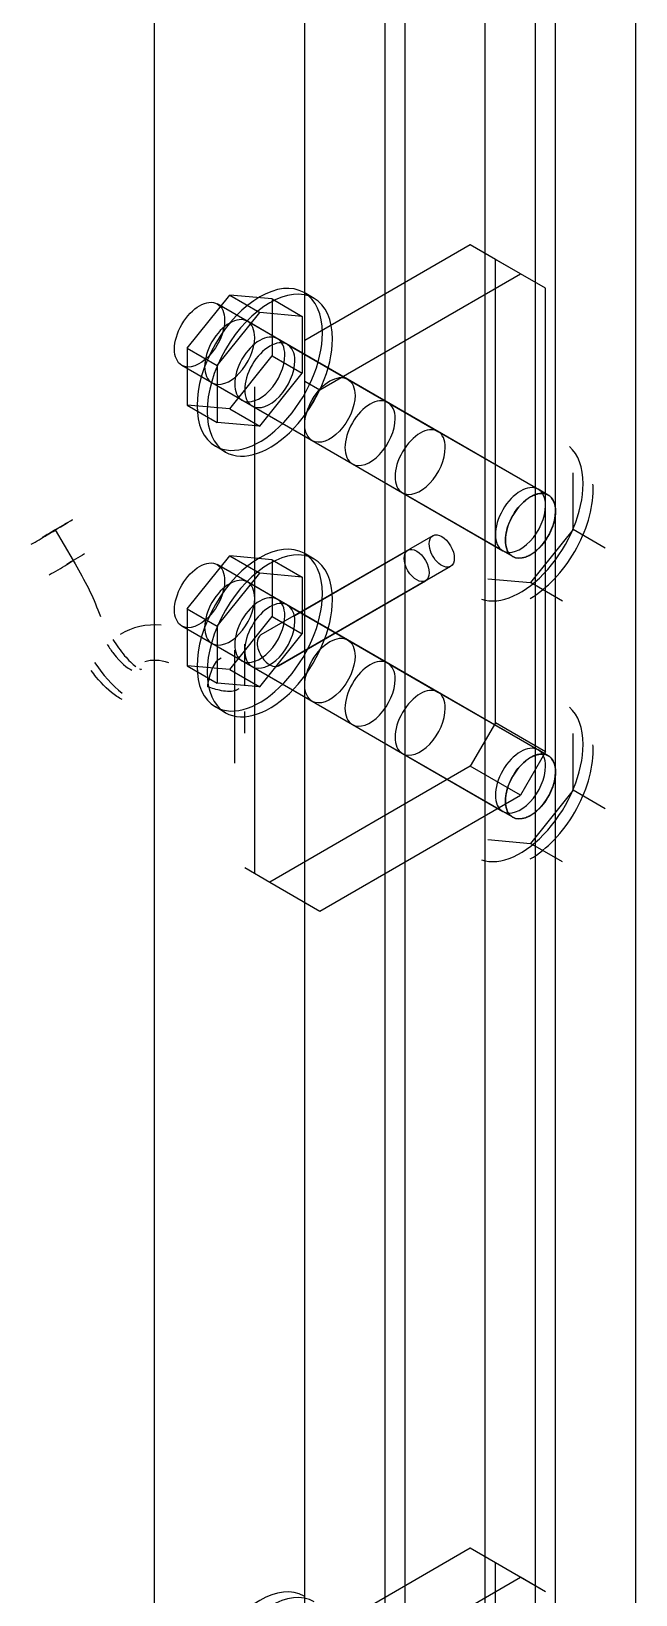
# Model space of a CAD drawing. Extents: x 0 to 316, y 0 to 723.
# Drawn here: x 291.98 to 309.03, y 104.78 to 148.85 of the extents above; entities that cross this region are included whole.
import ezdxf

# ---------------------------------------------------------------- set-up
doc = ezdxf.new("R2010")
doc.units = 0
doc.layers.get('0').update_dxf_attribs({"linetype": 'CONTINUOUS'})

msp = doc.modelspace()

# ---------------------------------------------------------------- linework, layer by layer
at = {"color": 253}
for p, q in [((301.956, 53.5876), (301.956, 232.563)), ((302.521, 53.5876), (302.521, 232.563)), ((304.783, 52.2813), (304.783, 231.257)), ((304.783, 51.9546), (304.783, 230.93)), ((306.197, 51.1376), (306.197, 230.114)), ((306.764, 51.1376), (306.764, 230.114)), ((295.45, 49.8313), (295.45, 228.808)), ((309.026, 49.8313), (309.026, 228.808)), ((299.693, 47.3826), (299.693, 226.358)), ((304.36, 142.831), (299.693, 140.137)), ((305.774, 142.014), (304.36, 142.831)), ((305.067, 142.422), (304.36, 142.831)), ((306.481, 141.606), (305.067, 142.422)), ((305.067, 129.358), (305.067, 142.422)), ((300.118, 138.748), (305.774, 142.014)), ((306.481, 141.606), (305.774, 142.014)), ((299.954, 141.322), (299.67, 141.486)), ((306.481, 128.542), (306.481, 141.606)), ((296.37, 139.918), (297.572, 141.413)), ((300.9, 139.043), (297.223, 141.165)), ((297.572, 141.413), (298.42, 140.922)), ((298.774, 141.305), (297.572, 141.413)), ((298.774, 141.305), (299.621, 140.815)), ((298.774, 141.305), (298.774, 139.703)), ((297.218, 139.427), (298.42, 140.922)), ((298.92, 140.186), (298.073, 140.676)), ((299.621, 140.815), (298.42, 140.922)), ((299.621, 140.815), (299.621, 139.212)), ((299.202, 140.022), (298.92, 140.186)), ((296.37, 139.918), (297.218, 139.427)), ((296.37, 139.918), (296.37, 138.314)), ((299.202, 140.022), (302.031, 138.389)), ((299.9, 137.311), (296.223, 139.433)), ((297.218, 139.427), (297.218, 137.825)), ((297.572, 138.208), (298.774, 139.703)), ((298.774, 139.703), (299.621, 139.212)), ((297.919, 138.453), (297.072, 138.943)), ((298.42, 137.717), (299.621, 139.212)), ((299.693, 138.993), (300.118, 138.748)), ((306.557, 135.777), (300.9, 139.043)), ((298.203, 138.29), (297.919, 138.453)), ((298.279, 125.112), (298.279, 138.83)), ((299.693, 138.013), (300.118, 138.748)), ((296.37, 138.314), (297.218, 137.825)), ((297.572, 138.208), (296.37, 138.314)), ((297.572, 138.208), (298.42, 137.717)), ((298.203, 138.29), (301.032, 136.657)), ((302.031, 138.389), (303.445, 137.574)), ((298.42, 137.717), (297.218, 137.825)), ((303.445, 137.574), (306.275, 135.941)), ((297.452, 136.991), (297.17, 137.155)), ((305.557, 134.045), (299.9, 137.311)), ((301.032, 136.657), (302.446, 135.842)), ((307.259, 134.804), (307.259, 136.406)), ((302.446, 135.842), (305.274, 134.209)), ((306.557, 135.777), (306.275, 135.941)), ((292.654, 134.793), (293.16, 133.93)), ((303.304, 134.633), (298.453, 131.833)), ((307.259, 134.804), (306.057, 133.309)), ((308.164, 134.28), (307.259, 134.804)), ((296.37, 132.569), (297.572, 134.064)), ((297.572, 134.064), (298.42, 133.575)), ((298.774, 133.956), (297.572, 134.064)), ((299.411, 132.386), (302.597, 134.225)), ((299.954, 133.973), (299.67, 134.137)), ((305.557, 134.045), (305.274, 134.209)), ((297.218, 132.078), (298.42, 133.575)), ((300.9, 131.695), (297.223, 133.817)), ((299.621, 133.466), (298.42, 133.575)), ((298.774, 133.956), (299.621, 133.466)), ((298.774, 133.956), (298.774, 132.354)), ((303.804, 133.768), (298.953, 130.966)), ((298.92, 132.837), (298.073, 133.328)), ((298.953, 130.967), (303.097, 133.36)), ((299.621, 133.466), (299.621, 131.864)), ((304.855, 133.415), (306.057, 133.309)), ((306.962, 132.785), (306.057, 133.309)), ((299.202, 132.675), (298.92, 132.837)), ((299.202, 132.675), (302.031, 131.042)), ((296.37, 132.569), (297.218, 132.078)), ((296.37, 132.569), (296.37, 130.966)), ((297.572, 130.859), (298.774, 132.354)), ((298.774, 132.354), (299.621, 131.864)), ((295.45, 129.941), (295.45, 132.118)), ((299.9, 129.963), (296.223, 132.085)), ((297.218, 132.078), (297.218, 130.477)), ((298.42, 130.368), (299.621, 131.864)), ((297.919, 131.105), (297.072, 131.596)), ((297.713, 128.224), (297.713, 131.405)), ((297.995, 130.415), (297.995, 131.57)), ((306.557, 128.428), (300.9, 131.695)), ((296.37, 130.966), (297.218, 130.477)), ((297.572, 130.859), (296.37, 130.966)), ((297.258, 131.142), (297.332, 131.186)), ((298.203, 130.943), (297.919, 131.105)), ((298.203, 130.943), (301.032, 129.31)), ((302.031, 131.042), (303.445, 130.225)), ((298.42, 130.368), (297.218, 130.477)), ((297.572, 130.859), (298.42, 130.368)), ((297.758, 130.277), (297.838, 130.324)), ((303.445, 130.225), (306.275, 128.592)), ((297.452, 129.643), (297.17, 129.806)), ((297.995, 129.066), (297.995, 129.679)), ((305.557, 126.697), (299.9, 129.963)), ((301.032, 129.31), (302.446, 128.492)), ((305.067, 129.358), (304.36, 128.133)), ((306.481, 128.542), (305.067, 129.358)), ((307.259, 127.455), (307.259, 129.057)), ((295.45, 127.398), (295.45, 128.483)), ((302.446, 128.492), (305.274, 126.86)), ((306.481, 128.542), (305.774, 127.317)), ((306.557, 128.428), (306.275, 128.592)), ((304.36, 128.133), (298.704, 124.868)), ((305.774, 127.317), (304.36, 128.133)), ((307.259, 127.455), (306.057, 125.96)), ((308.164, 126.933), (307.259, 127.455)), ((300.118, 124.051), (305.774, 127.317)), ((305.557, 126.697), (305.274, 126.86)), ((304.855, 126.067), (306.057, 125.96)), ((306.962, 125.437), (306.057, 125.96)), ((297.995, 125.276), (298.704, 124.868)), ((298.704, 124.868), (300.118, 124.051)), ((299.693, 124.296), (300.118, 124.051)), ((304.36, 106.088), (299.693, 103.394)), ((305.774, 105.272), (304.36, 106.088)), ((305.067, 105.68), (304.36, 106.088)), ((306.481, 104.863), (305.067, 105.68)), ((305.067, 55.874), (305.067, 105.68)), ((299.693, 101.761), (305.774, 105.272)), ((306.481, 104.863), (305.774, 105.272))]:
    msp.add_line(p, q, dxfattribs=at)
for points in [[(299.67, 141.486), (298.981, 141.883), (297.862, 141.238), (297.17, 140.042)], [(299.954, 141.322), (299.263, 141.72), (298.143, 141.074), (297.452, 139.878)], [(300.188, 140.341), (300.188, 140.881), (300.002, 141.293), (299.67, 141.486)], [(296.223, 140.589), (296.499, 141.066), (296.946, 141.325), (297.223, 141.165)], [(297.223, 141.165), (297.356, 141.089), (297.43, 140.924), (297.43, 140.709)], [(300.471, 140.177), (300.471, 140.718), (300.286, 141.131), (299.954, 141.322)], [(297.43, 140.709), (297.43, 140.377), (297.258, 139.98), (296.993, 139.701)], [(298.073, 140.676), (297.796, 140.836), (297.348, 140.576), (297.072, 140.098)], [(298.279, 140.218), (298.279, 140.434), (298.203, 140.6), (298.073, 140.676)], [(296.223, 139.433), (295.947, 139.594), (295.947, 140.111), (296.223, 140.589)], [(297.842, 139.211), (298.107, 139.49), (298.279, 139.887), (298.279, 140.218)], [(298.92, 140.186), (298.644, 140.345), (298.196, 140.086), (297.919, 139.608)], [(298.92, 140.186), (298.644, 140.345), (298.196, 140.086), (297.919, 139.608)], [(299.202, 140.022), (298.927, 140.182), (298.479, 139.923), (298.203, 139.445)], [(299.202, 140.022), (298.927, 140.182), (298.479, 139.923), (298.203, 139.445)], [(299.127, 139.729), (299.127, 139.944), (299.054, 140.109), (298.92, 140.186)], [(299.127, 139.729), (299.127, 139.944), (299.054, 140.109), (298.92, 140.186)], [(299.096, 137.825), (299.756, 138.522), (300.188, 139.515), (300.188, 140.341)], [(299.38, 137.662), (300.04, 138.358), (300.471, 139.351), (300.471, 140.177)], [(297.17, 140.042), (296.479, 138.846), (296.479, 137.553), (297.17, 137.155)], [(297.452, 139.878), (296.763, 138.682), (296.763, 137.39), (297.452, 136.991)], [(297.072, 140.098), (296.797, 139.62), (296.797, 139.103), (297.072, 138.943)], [(298.691, 138.722), (298.954, 139), (299.127, 139.397), (299.127, 139.729)], [(298.691, 138.722), (298.954, 139), (299.127, 139.397), (299.127, 139.729)], [(299.411, 139.565), (299.411, 139.781), (299.336, 139.947), (299.202, 140.022)], [(299.411, 139.565), (299.411, 139.781), (299.336, 139.947), (299.202, 140.022)], [(296.993, 139.701), (296.73, 139.422), (296.424, 139.317), (296.223, 139.433)], [(297.919, 139.608), (297.644, 139.131), (297.644, 138.613), (297.919, 138.453)], [(297.919, 139.608), (297.644, 139.131), (297.644, 138.613), (297.919, 138.453)], [(298.203, 139.445), (297.926, 138.967), (297.926, 138.45), (298.203, 138.29)], [(298.203, 139.445), (297.926, 138.967), (297.926, 138.45), (298.203, 138.29)], [(298.974, 138.558), (299.238, 138.837), (299.411, 139.234), (299.411, 139.565)], [(298.974, 138.558), (299.238, 138.837), (299.411, 139.234), (299.411, 139.565)], [(297.072, 138.943), (297.275, 138.828), (297.578, 138.932), (297.842, 139.211)], [(299.9, 138.465), (300.175, 138.943), (300.625, 139.203), (300.9, 139.043)], [(300.9, 139.043), (301.032, 138.967), (301.107, 138.801), (301.107, 138.585)], [(297.919, 138.453), (298.123, 138.337), (298.427, 138.442), (298.691, 138.722)], [(297.919, 138.453), (298.123, 138.337), (298.427, 138.442), (298.691, 138.722)], [(298.203, 138.29), (298.404, 138.173), (298.709, 138.279), (298.974, 138.558)], [(298.203, 138.29), (298.404, 138.173), (298.709, 138.279), (298.974, 138.558)], [(299.9, 137.311), (299.624, 137.47), (299.624, 137.987), (299.9, 138.465)], [(301.107, 138.585), (301.107, 138.254), (300.935, 137.857), (300.671, 137.578)], [(302.031, 138.389), (301.754, 138.549), (301.308, 138.29), (301.032, 137.812)], [(302.031, 138.389), (301.754, 138.549), (301.308, 138.29), (301.032, 137.812)], [(302.24, 137.932), (302.24, 138.148), (302.164, 138.314), (302.031, 138.389)], [(302.24, 137.932), (302.24, 138.148), (302.164, 138.314), (302.031, 138.389)], [(297.17, 137.155), (297.676, 136.863), (298.436, 137.127), (299.096, 137.825)], [(297.452, 136.991), (297.959, 136.699), (298.719, 136.965), (299.38, 137.662)], [(300.671, 137.578), (300.407, 137.299), (300.102, 137.195), (299.9, 137.311)], [(301.032, 137.812), (300.755, 137.334), (300.755, 136.817), (301.032, 136.657)], [(301.032, 137.812), (300.755, 137.334), (300.755, 136.817), (301.032, 136.657)], [(301.801, 136.925), (302.066, 137.204), (302.24, 137.601), (302.24, 137.932)], [(301.801, 136.925), (302.066, 137.204), (302.24, 137.601), (302.24, 137.932)], [(303.445, 137.574), (303.17, 137.732), (302.722, 137.474), (302.446, 136.995)], [(303.445, 137.574), (303.17, 137.732), (302.722, 137.474), (302.446, 136.995)], [(303.653, 137.115), (303.653, 137.331), (303.578, 137.497), (303.445, 137.574)], [(303.653, 137.115), (303.653, 137.331), (303.578, 137.497), (303.445, 137.574)], [(303.215, 136.109), (303.481, 136.388), (303.653, 136.785), (303.653, 137.115)], [(303.215, 136.109), (303.481, 136.388), (303.653, 136.785), (303.653, 137.115)], [(307.542, 136.094), (307.542, 136.557), (307.406, 136.926), (307.158, 137.144)], [(301.032, 136.657), (301.234, 136.54), (301.538, 136.646), (301.801, 136.925)], [(301.032, 136.657), (301.234, 136.54), (301.538, 136.646), (301.801, 136.925)], [(302.446, 136.995), (302.169, 136.517), (302.169, 136), (302.446, 135.842)], [(302.446, 136.995), (302.169, 136.517), (302.169, 136), (302.446, 135.842)], [(302.446, 135.842), (302.647, 135.724), (302.952, 135.83), (303.215, 136.109)], [(302.446, 135.842), (302.647, 135.724), (302.952, 135.83), (303.215, 136.109)], [(306.275, 135.941), (305.998, 136.099), (305.55, 135.842), (305.274, 135.362)], [(306.275, 135.941), (305.998, 136.099), (305.55, 135.842), (305.274, 135.362)], [(306.557, 135.777), (306.281, 135.937), (305.834, 135.678), (305.557, 135.199)], [(305.922, 135.635), (306.011, 135.705), (306.102, 135.759), (306.192, 135.791)], [(306.192, 135.791), (306.331, 135.839), (306.458, 135.835), (306.557, 135.777)], [(306.481, 135.482), (306.481, 135.7), (306.407, 135.864), (306.275, 135.941)], [(306.481, 135.482), (306.481, 135.7), (306.407, 135.864), (306.275, 135.941)], [(306.542, 133.679), (307.152, 134.372), (307.542, 135.311), (307.542, 136.094)], [(306.764, 135.319), (306.764, 135.535), (306.689, 135.701), (306.557, 135.777)], [(306.557, 135.777), (306.57, 135.77), (306.58, 135.763), (306.59, 135.755)], [(306.59, 135.755), (306.649, 135.71), (306.696, 135.644), (306.727, 135.562)], [(307.305, 134.186), (307.637, 134.761), (307.825, 135.389), (307.825, 135.931)], [(307.825, 135.931), (307.825, 135.982), (307.823, 136.033), (307.819, 136.083)], [(305.274, 135.362), (304.999, 134.884), (304.999, 134.367), (305.274, 134.209)], [(305.274, 135.362), (304.999, 134.884), (304.999, 134.367), (305.274, 134.209)], [(305.524, 135.139), (305.627, 135.336), (305.767, 135.511), (305.922, 135.635)], [(306.044, 134.476), (306.309, 134.755), (306.481, 135.152), (306.481, 135.482)], [(306.044, 134.476), (306.309, 134.755), (306.481, 135.152), (306.481, 135.482)], [(306.328, 134.312), (306.591, 134.592), (306.764, 134.989), (306.764, 135.319)], [(306.727, 135.562), (306.751, 135.491), (306.764, 135.409), (306.764, 135.319)], [(306.764, 135.319), (306.764, 135.228), (306.751, 135.132), (306.727, 135.031)], [(292.967, 134.983), (292.819, 134.893), (292.62, 134.776), (292.469, 134.689)], [(292.469, 134.689), (292.602, 134.767), (292.774, 134.867), (292.917, 134.951)], [(292.917, 134.951), (293.059, 135.037), (293.149, 135.091), (293.147, 135.092)], [(305.557, 135.199), (305.281, 134.721), (305.281, 134.204), (305.557, 134.045)], [(305.388, 134.79), (305.417, 134.906), (305.464, 135.026), (305.524, 135.139)], [(306.727, 135.031), (306.696, 134.916), (306.649, 134.797), (306.59, 134.682)], [(291.975, 134.39), (292.108, 134.468), (292.281, 134.568), (292.422, 134.652)], [(292.469, 134.689), (292.416, 134.658), (292.352, 134.622), (292.287, 134.583)], [(292.422, 134.652), (292.566, 134.738), (292.655, 134.791), (292.654, 134.793)], [(292.654, 134.793), (292.652, 134.794), (292.584, 134.757), (292.469, 134.689)], [(299.67, 134.137), (298.981, 134.535), (297.862, 133.889), (297.17, 132.693)], [(303.2, 134.404), (303.2, 134.512), (303.237, 134.596), (303.304, 134.633)], [(303.304, 134.633), (303.441, 134.713), (303.666, 134.585), (303.804, 134.345)], [(305.274, 134.209), (305.475, 134.092), (305.781, 134.197), (306.044, 134.476)], [(305.274, 134.209), (305.475, 134.092), (305.781, 134.197), (306.044, 134.476)], [(305.388, 134.259), (305.337, 134.401), (305.337, 134.589), (305.388, 134.79)], [(306.59, 134.682), (306.487, 134.486), (306.348, 134.312), (306.192, 134.188)], [(293.473, 134.119), (293.33, 134.034), (293.12, 133.911), (292.975, 133.827)], [(299.954, 133.973), (299.263, 134.371), (298.143, 133.725), (297.452, 132.529)], [(300.188, 132.992), (300.188, 133.533), (300.002, 133.945), (299.67, 134.137)], [(302.598, 133.645), (302.46, 133.883), (302.457, 134.141), (302.594, 134.224)], [(302.594, 134.224), (302.595, 134.224), (302.597, 134.224), (302.597, 134.225)], [(302.597, 134.225), (302.734, 134.305), (302.959, 134.175), (303.097, 133.936)], [(303.419, 133.901), (303.286, 134.04), (303.2, 134.239), (303.2, 134.404)], [(303.804, 134.345), (303.941, 134.105), (303.941, 133.847), (303.804, 133.768)], [(305.524, 134.066), (305.464, 134.111), (305.417, 134.177), (305.388, 134.259)], [(305.557, 134.045), (305.545, 134.051), (305.534, 134.058), (305.524, 134.066)], [(305.557, 134.045), (305.759, 133.929), (306.062, 134.034), (306.328, 134.312)], [(305.922, 134.031), (305.782, 133.983), (305.657, 133.987), (305.557, 134.045)], [(306.192, 134.188), (306.102, 134.115), (306.011, 134.063), (305.922, 134.031)], [(306.051, 132.866), (306.523, 133.137), (306.973, 133.612), (307.305, 134.186)], [(292.48, 133.528), (292.631, 133.615), (292.83, 133.732), (292.979, 133.82)], [(293.16, 133.93), (293.158, 133.933), (293.09, 133.893), (292.975, 133.827)], [(292.979, 133.82), (293.093, 133.889), (293.16, 133.929), (293.16, 133.93)], [(293.16, 133.93), (293.296, 133.699), (293.424, 133.467), (293.544, 133.236)], [(296.223, 133.24), (296.499, 133.718), (296.946, 133.975), (297.223, 133.817)], [(297.223, 133.817), (297.356, 133.74), (297.43, 133.576), (297.43, 133.36)], [(300.471, 132.828), (300.471, 133.371), (300.286, 133.781), (299.954, 133.973)], [(303.097, 133.36), (302.959, 133.28), (302.737, 133.408), (302.598, 133.645)], [(303.097, 133.936), (303.235, 133.697), (303.235, 133.44), (303.097, 133.36)], [(303.804, 133.768), (303.703, 133.71), (303.552, 133.762), (303.419, 133.901)], [(304.675, 132.842), (305.205, 132.661), (305.931, 132.985), (306.542, 133.679)], [(293.544, 133.236), (293.664, 133.003), (293.763, 132.77), (293.854, 132.545)], [(296.223, 132.085), (295.947, 132.245), (295.947, 132.762), (296.223, 133.24)], [(297.43, 133.36), (297.43, 133.029), (297.258, 132.632), (296.993, 132.354)], [(298.073, 133.328), (297.796, 133.487), (297.348, 133.229), (297.072, 132.751)], [(298.279, 132.869), (298.279, 133.087), (298.203, 133.251), (298.073, 133.328)], [(297.17, 132.693), (296.479, 131.498), (296.479, 130.205), (297.17, 129.806)], [(297.072, 132.751), (296.797, 132.271), (296.797, 131.754), (297.072, 131.596)], [(297.842, 131.863), (298.107, 132.143), (298.279, 132.54), (298.279, 132.869)], [(298.92, 132.837), (298.644, 132.996), (298.196, 132.738), (297.919, 132.26)], [(298.92, 132.837), (298.644, 132.996), (298.196, 132.738), (297.919, 132.26)], [(299.202, 132.675), (298.927, 132.833), (298.479, 132.576), (298.203, 132.096)], [(299.202, 132.675), (298.927, 132.833), (298.479, 132.576), (298.203, 132.096)], [(299.127, 132.38), (299.127, 132.596), (299.054, 132.76), (298.92, 132.837)], [(299.127, 132.38), (299.127, 132.596), (299.054, 132.76), (298.92, 132.837)], [(299.096, 130.477), (299.756, 131.173), (300.188, 132.166), (300.188, 132.992)], [(299.411, 132.216), (299.411, 132.433), (299.336, 132.598), (299.202, 132.675)], [(299.411, 132.216), (299.411, 132.433), (299.336, 132.598), (299.202, 132.675)], [(299.38, 130.313), (300.04, 131.01), (300.471, 132.004), (300.471, 132.828)], [(293.854, 132.545), (293.879, 132.483), (293.907, 132.421), (293.933, 132.358)], [(296.993, 132.354), (296.73, 132.074), (296.424, 131.968), (296.223, 132.085)], [(297.452, 132.529), (296.763, 131.334), (296.763, 130.041), (297.452, 129.643)], [(297.919, 132.26), (297.644, 131.782), (297.644, 131.264), (297.919, 131.105)], [(297.919, 132.26), (297.644, 131.782), (297.644, 131.264), (297.919, 131.105)], [(298.691, 131.374), (298.954, 131.652), (299.127, 132.049), (299.127, 132.38)], [(298.691, 131.374), (298.954, 131.652), (299.127, 132.049), (299.127, 132.38)], [(295.644, 132.11), (295.228, 132.147), (294.82, 132.055), (294.481, 131.848)], [(297.072, 131.596), (297.275, 131.479), (297.578, 131.585), (297.842, 131.863)], [(298.203, 132.096), (297.926, 131.618), (297.926, 131.101), (298.203, 130.943)], [(298.203, 132.096), (297.926, 131.618), (297.926, 131.101), (298.203, 130.943)], [(298.453, 131.833), (298.387, 131.796), (298.349, 131.711), (298.349, 131.604)], [(298.974, 131.21), (299.238, 131.49), (299.411, 131.887), (299.411, 132.216)], [(298.974, 131.21), (299.238, 131.49), (299.411, 131.887), (299.411, 132.216)], [(299.9, 131.118), (300.175, 131.596), (300.625, 131.854), (300.9, 131.695)], [(294.121, 131.563), (294.18, 131.472), (294.237, 131.388), (294.297, 131.309)], [(294.28, 131.707), (294.381, 131.542), (294.491, 131.39), (294.609, 131.25)], [(297.919, 131.105), (298.123, 130.988), (298.427, 131.094), (298.691, 131.374)], [(297.919, 131.105), (298.123, 130.988), (298.427, 131.094), (298.691, 131.374)], [(298.349, 131.604), (298.349, 131.481), (298.4, 131.33), (298.485, 131.206)], [(300.9, 131.695), (301.032, 131.618), (301.107, 131.454), (301.107, 131.236)], [(293.762, 131.056), (293.991, 130.721), (294.259, 130.412), (294.543, 130.196)], [(294.297, 131.309), (294.489, 131.058), (294.687, 130.891), (294.816, 130.844)], [(294.609, 131.25), (294.714, 131.126), (294.828, 131.017), (294.929, 130.945)], [(295.856, 131.049), (295.603, 131.137), (295.367, 131.137), (295.179, 131.075)], [(297.255, 131.141), (297.164, 131.086), (297.086, 130.925), (297.037, 130.776)], [(298.203, 130.943), (298.404, 130.826), (298.709, 130.932), (298.974, 131.21)], [(298.203, 130.943), (298.404, 130.826), (298.709, 130.932), (298.974, 131.21)], [(298.485, 131.206), (298.619, 131), (298.833, 130.891), (298.953, 130.966)], [(299.9, 129.963), (299.624, 130.121), (299.624, 130.638), (299.9, 131.118)], [(301.107, 131.236), (301.107, 130.907), (300.935, 130.51), (300.671, 130.23)], [(302.031, 131.042), (301.754, 131.2), (301.308, 130.943), (301.032, 130.463)], [(302.031, 131.042), (301.754, 131.2), (301.308, 130.943), (301.032, 130.463)], [(302.24, 130.583), (302.24, 130.8), (302.164, 130.965), (302.031, 131.042)], [(302.24, 130.583), (302.24, 130.8), (302.164, 130.965), (302.031, 131.042)], [(293.807, 130.648), (293.761, 130.707), (293.712, 130.768), (293.667, 130.829)], [(294.392, 130.102), (294.182, 130.242), (293.987, 130.433), (293.807, 130.648)], [(295.033, 130.883), (295.077, 130.863), (295.088, 130.864), (295.088, 130.863)], [(295.088, 130.863), (295.088, 130.864), (295.067, 130.863), (295.05, 130.852)], [(297.037, 130.776), (296.993, 130.637), (296.962, 130.504), (296.943, 130.376)], [(297.17, 129.806), (297.676, 129.515), (298.436, 129.778), (299.096, 130.477)], [(301.032, 130.463), (300.755, 129.985), (300.755, 129.468), (301.032, 129.31)], [(301.032, 130.463), (300.755, 129.985), (300.755, 129.468), (301.032, 129.31)], [(301.801, 129.577), (302.066, 129.857), (302.24, 130.254), (302.24, 130.583)], [(301.801, 129.577), (302.066, 129.857), (302.24, 130.254), (302.24, 130.583)], [(294.536, 130.014), (294.488, 130.04), (294.44, 130.069), (294.392, 130.102)], [(297.338, 130.263), (297.196, 130.292), (297.064, 130.331), (296.943, 130.376)], [(297.758, 130.277), (297.664, 130.223), (297.489, 130.233), (297.338, 130.263)], [(297.452, 129.643), (297.959, 129.351), (298.719, 129.615), (299.38, 130.313)], [(300.671, 130.23), (300.407, 129.952), (300.102, 129.846), (299.9, 129.963)], [(303.445, 130.225), (303.17, 130.385), (302.722, 130.125), (302.446, 129.647)], [(303.445, 130.225), (303.17, 130.385), (302.722, 130.125), (302.446, 129.647)], [(303.653, 129.766), (303.653, 129.983), (303.578, 130.149), (303.445, 130.225)], [(303.653, 129.766), (303.653, 129.983), (303.578, 130.149), (303.445, 130.225)], [(301.032, 129.31), (301.234, 129.193), (301.538, 129.299), (301.801, 129.577)], [(301.032, 129.31), (301.234, 129.193), (301.538, 129.299), (301.801, 129.577)], [(302.446, 129.647), (302.169, 129.169), (302.169, 128.652), (302.446, 128.492)], [(302.446, 129.647), (302.169, 129.169), (302.169, 128.652), (302.446, 128.492)], [(303.215, 128.76), (303.481, 129.039), (303.653, 129.436), (303.653, 129.766)], [(303.215, 128.76), (303.481, 129.039), (303.653, 129.436), (303.653, 129.766)], [(307.542, 128.746), (307.542, 129.208), (307.406, 129.577), (307.158, 129.795)], [(302.446, 128.492), (302.647, 128.375), (302.952, 128.481), (303.215, 128.76)], [(302.446, 128.492), (302.647, 128.375), (302.952, 128.481), (303.215, 128.76)], [(306.275, 128.592), (305.998, 128.752), (305.55, 128.492), (305.274, 128.014)], [(306.275, 128.592), (305.998, 128.752), (305.55, 128.492), (305.274, 128.014)], [(306.542, 126.33), (307.152, 127.023), (307.542, 127.962), (307.542, 128.746)], [(307.825, 128.583), (307.825, 128.634), (307.823, 128.684), (307.819, 128.735)], [(305.524, 127.79), (305.627, 127.987), (305.767, 128.162), (305.922, 128.286)], [(306.557, 128.428), (306.281, 128.588), (305.834, 128.33), (305.557, 127.852)], [(305.922, 128.286), (306.011, 128.357), (306.102, 128.41), (306.192, 128.443)], [(306.192, 128.443), (306.331, 128.49), (306.458, 128.486), (306.557, 128.428)], [(306.481, 128.133), (306.481, 128.35), (306.407, 128.516), (306.275, 128.592)], [(306.481, 128.133), (306.481, 128.35), (306.407, 128.516), (306.275, 128.592)], [(306.764, 127.97), (306.764, 128.188), (306.689, 128.352), (306.557, 128.428)], [(306.557, 128.428), (306.57, 128.421), (306.58, 128.414), (306.59, 128.407)], [(306.59, 128.407), (306.649, 128.361), (306.696, 128.297), (306.727, 128.213)], [(307.305, 126.837), (307.637, 127.412), (307.825, 128.04), (307.825, 128.583)], [(305.274, 128.014), (304.999, 127.536), (304.999, 127.019), (305.274, 126.86)], [(305.274, 128.014), (304.999, 127.536), (304.999, 127.019), (305.274, 126.86)], [(305.557, 127.852), (305.281, 127.372), (305.281, 126.855), (305.557, 126.697)], [(306.044, 127.127), (306.309, 127.406), (306.481, 127.803), (306.481, 128.133)], [(306.044, 127.127), (306.309, 127.406), (306.481, 127.803), (306.481, 128.133)], [(306.328, 126.964), (306.591, 127.244), (306.764, 127.641), (306.764, 127.97)], [(306.727, 128.213), (306.751, 128.144), (306.764, 128.06), (306.764, 127.97)], [(306.764, 127.97), (306.764, 127.881), (306.751, 127.783), (306.727, 127.684)], [(305.388, 126.912), (305.337, 127.054), (305.337, 127.24), (305.388, 127.441)], [(305.388, 127.441), (305.417, 127.558), (305.464, 127.677), (305.524, 127.79)], [(306.727, 127.684), (306.696, 127.566), (306.649, 127.448), (306.59, 127.335)], [(305.274, 126.86), (305.475, 126.742), (305.781, 126.848), (306.044, 127.127)], [(305.274, 126.86), (305.475, 126.742), (305.781, 126.848), (306.044, 127.127)], [(305.557, 126.697), (305.759, 126.58), (306.062, 126.686), (306.328, 126.964)], [(306.59, 127.335), (306.487, 127.138), (306.348, 126.963), (306.192, 126.839)], [(305.524, 126.719), (305.464, 126.763), (305.417, 126.828), (305.388, 126.912)], [(305.557, 126.697), (305.545, 126.704), (305.534, 126.711), (305.524, 126.719)], [(305.922, 126.682), (305.782, 126.635), (305.657, 126.639), (305.557, 126.697)], [(306.192, 126.839), (306.102, 126.767), (306.011, 126.715), (305.922, 126.682)], [(306.051, 125.519), (306.523, 125.789), (306.973, 126.263), (307.305, 126.837)], [(304.675, 125.493), (305.205, 125.312), (305.931, 125.637), (306.542, 126.33)], [(299.67, 104.742), (298.981, 105.142), (297.862, 104.495), (297.17, 103.299)], [(299.954, 104.579), (299.263, 104.977), (298.143, 104.331), (297.452, 103.136)]]:
    msp.add_open_spline(points, degree=3, dxfattribs=at)

doc.saveas('drawing.dxf')
